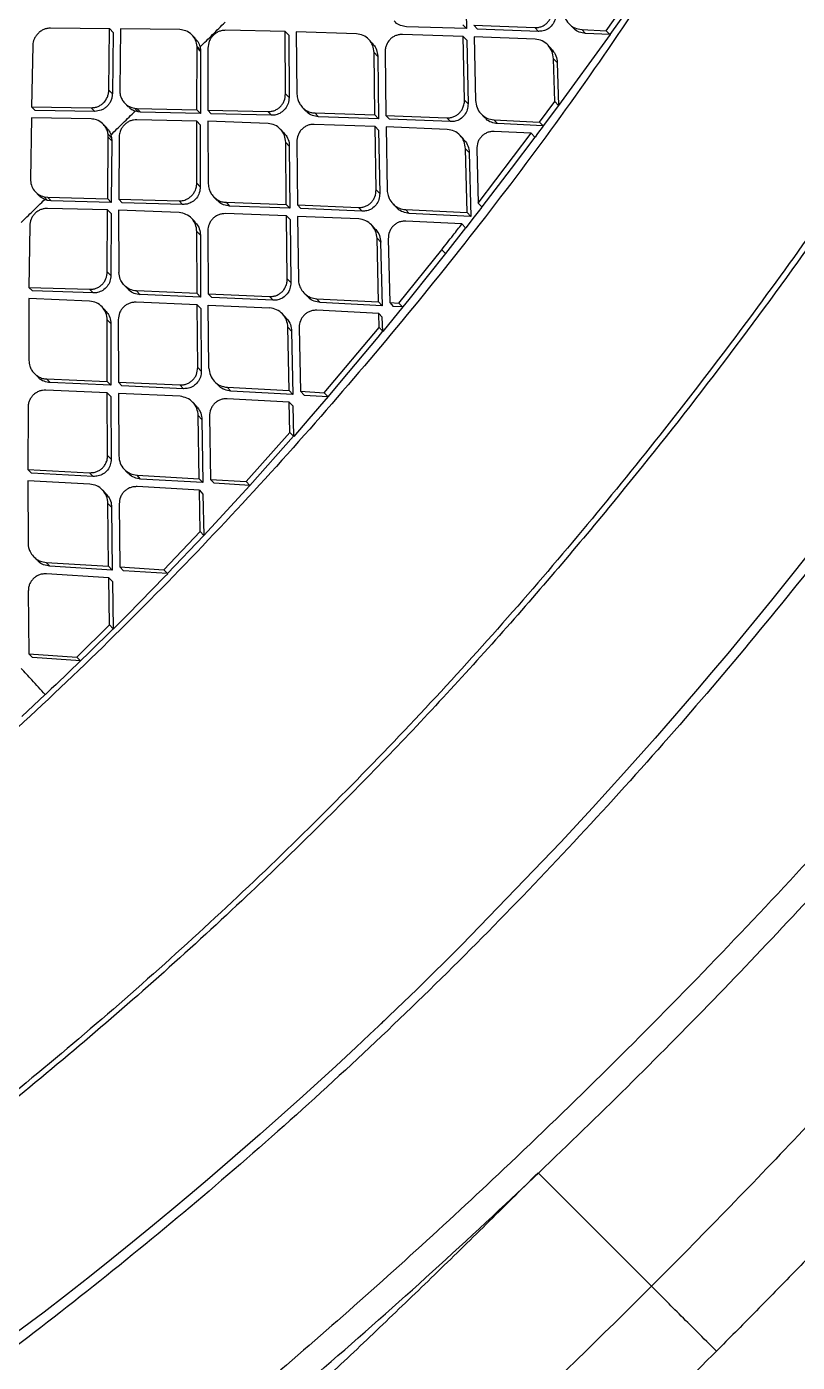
# Model space of a CAD drawing. Extents: x 0 to 84, y -21 to 126.
# Drawn here: x 73.091 to 75.276, y 9.018 to 12.805 of the extents above; entities that cross this region are included whole.
import ezdxf

# ---------------------------------------------------------------- set-up
doc = ezdxf.new("R2010")
doc.units = 0
doc.header["$MEASUREMENT"] = 0
doc.layers.add('1', color=4, linetype='Continuous')

# ---------------------------------------------------------------- blocks, each defined once
blk = doc.blocks.new('PRODIGY')
at = {"layer": '1', "color": 3, "linetype": 'Continuous', "lineweight": 25}
for p, q in [((74.335, 12.9773), (74.3381, 12.7994)), ((74.7344, 12.7935), (74.8342, 12.9346)), ((74.814, 12.88), (74.7449, 12.7828)), ((73.3266, 12.7991), (73.1586, 12.8006)), ((73.3242, 12.6252), (73.3265, 12.7991)), ((73.3266, 12.7991), (73.3364, 12.7889)), ((73.3571, 12.7988), (73.3549, 12.6247)), ((73.5256, 12.7966), (73.3571, 12.7988)), ((74.3381, 12.7994), (74.168, 12.8049)), ((74.3381, 12.7994), (74.3279, 12.81)), ((74.3592, 12.8089), (74.5319, 12.8024)), ((74.3592, 12.8089), (74.3694, 12.7983)), ((74.5319, 12.8024), (74.5422, 12.7917)), ((74.6288, 12.8134), (74.6392, 12.8027)), ((73.3364, 12.7888), (73.3341, 12.6149)), ((73.5699, 12.7712), (73.5599, 12.7815)), ((73.8244, 12.7915), (73.6549, 12.7947)), ((73.8244, 12.7915), (73.8344, 12.7811)), ((73.8249, 12.6146), (73.8244, 12.7915)), ((73.8344, 12.7811), (73.835, 12.6041)), ((73.8552, 12.7908), (73.8576, 12.6132)), ((74.0261, 12.785), (73.8552, 12.7908)), ((74.0708, 12.7587), (74.0607, 12.7692)), ((74.3285, 12.7774), (74.1566, 12.783)), ((74.3285, 12.7774), (74.3387, 12.7668)), ((74.3322, 12.5971), (74.3285, 12.7774)), ((74.3387, 12.7668), (74.3425, 12.5865)), ((74.3598, 12.7762), (74.3637, 12.5958)), ((74.5328, 12.7695), (74.3598, 12.7762)), ((74.5422, 12.7917), (74.3694, 12.7983)), ((74.7377, 12.7722), (74.5991, 12.5815)), ((74.6648, 12.7967), (74.7344, 12.7935)), ((74.6648, 12.7967), (74.6751, 12.7859)), ((74.7451, 12.7827), (74.6752, 12.7859)), ((74.7344, 12.7935), (74.7448, 12.7827)), ((74.7452, 12.7825), (74.7377, 12.7722)), ((73.1086, 12.7506), (73.1053, 12.5778)), ((73.5736, 12.5694), (73.5745, 12.7448)), ((73.5745, 12.7448), (73.5744, 12.7485)), ((73.5744, 12.7485), (73.5843, 12.7382)), ((73.5745, 12.7448), (73.5845, 12.7345)), ((73.5829, 12.7475), (73.5844, 12.7381)), ((73.5844, 12.7345), (73.5836, 12.559)), ((73.5844, 12.7381), (73.5845, 12.7345)), ((73.6052, 12.7443), (73.6045, 12.5687)), ((74.0761, 12.7316), (74.0862, 12.7211)), ((74.0784, 12.5546), (74.0761, 12.7316)), ((74.1072, 12.7324), (74.1097, 12.5534)), ((74.579, 12.7421), (74.5686, 12.7528)), ((74.0863, 12.7211), (74.0886, 12.544)), ((74.5849, 12.7143), (74.5953, 12.7036)), ((74.5885, 12.5927), (74.5849, 12.7143)), ((74.5953, 12.7036), (74.5989, 12.5816)), ((73.3242, 12.6252), (73.3341, 12.6149)), ((73.8249, 12.6146), (73.835, 12.6041)), ((73.1053, 12.5778), (73.2742, 12.5752)), ((73.1053, 12.5778), (73.1151, 12.5675)), ((73.2841, 12.5649), (73.2742, 12.5752)), ((73.3693, 12.5881), (73.3792, 12.5778)), ((73.3971, 12.5735), (73.4038, 12.5729)), ((73.3971, 12.5735), (73.407, 12.5632)), ((73.4038, 12.5729), (73.5736, 12.5694)), ((73.4137, 12.5626), (73.4038, 12.5729)), ((73.8729, 12.5762), (73.883, 12.5658)), ((74.3322, 12.5971), (74.3425, 12.5865)), ((74.5454, 12.5346), (74.5885, 12.5927)), ((74.5988, 12.5816), (74.5558, 12.5237)), ((74.5989, 12.5819), (74.5885, 12.5927)), ((73.1047, 12.5463), (73.1018, 12.373)), ((73.2738, 12.5436), (73.1047, 12.5463)), ((73.2841, 12.5649), (73.1151, 12.5675)), ((73.407, 12.5632), (73.3985, 12.5654)), ((73.5735, 12.5375), (73.4035, 12.5412)), ((73.4137, 12.5626), (73.407, 12.5632)), ((73.5836, 12.559), (73.4137, 12.5626)), ((73.5733, 12.3613), (73.5735, 12.5375)), ((73.5735, 12.5375), (73.5835, 12.5271)), ((73.5736, 12.5694), (73.5836, 12.559)), ((73.6045, 12.5367), (73.6061, 12.3598)), ((73.7759, 12.5304), (73.6045, 12.5367)), ((73.6046, 12.5687), (73.7752, 12.5643)), ((73.6046, 12.5687), (73.6145, 12.5583)), ((73.7853, 12.5538), (73.6145, 12.5583)), ((73.7752, 12.5643), (73.7853, 12.5538)), ((73.908, 12.5603), (74.0784, 12.5546)), ((73.908, 12.5603), (73.9181, 12.5498)), ((74.0886, 12.544), (73.9181, 12.5498)), ((74.0886, 12.544), (74.0784, 12.5546)), ((74.1097, 12.5534), (74.2828, 12.5466)), ((74.1097, 12.5534), (74.1199, 12.5429)), ((74.293, 12.536), (74.1199, 12.5429)), ((74.293, 12.536), (74.2828, 12.5466)), ((74.3798, 12.5575), (74.3902, 12.5468)), ((74.4158, 12.5408), (74.5454, 12.5346)), ((74.4158, 12.5408), (74.4261, 12.5301)), ((74.5454, 12.5346), (74.5558, 12.5238)), ((73.3181, 12.5182), (73.3082, 12.5285)), ((73.3227, 12.4918), (73.3221, 12.4999)), ((73.3221, 12.4999), (73.3321, 12.4896)), ((73.3301, 12.4982), (73.332, 12.4896)), ((73.5835, 12.5271), (73.5834, 12.3509)), ((73.8205, 12.5041), (73.8105, 12.5146)), ((74.0789, 12.5221), (73.9067, 12.5281)), ((74.0789, 12.5221), (74.0891, 12.5115)), ((74.0818, 12.3427), (74.0789, 12.5221)), ((74.0891, 12.5115), (74.0921, 12.332)), ((74.1102, 12.5209), (74.1134, 12.3413)), ((74.2835, 12.5139), (74.1103, 12.5209)), ((74.3296, 12.4866), (74.3193, 12.4973)), ((74.3711, 12.3049), (74.5216, 12.5028)), ((74.5216, 12.5028), (74.4166, 12.5079)), ((74.5559, 12.5238), (74.4261, 12.5301)), ((74.5216, 12.5028), (74.532, 12.492)), ((74.5398, 12.5017), (74.5324, 12.4919)), ((74.5559, 12.5233), (74.5398, 12.5017)), ((73.321, 12.3172), (73.3227, 12.4918)), ((73.3227, 12.4918), (73.3326, 12.4815)), ((73.3326, 12.4815), (73.331, 12.3068)), ((73.332, 12.4896), (73.3326, 12.4815)), ((73.3535, 12.4912), (73.3521, 12.3164)), ((73.8257, 12.4771), (73.8358, 12.4666)), ((73.8273, 12.3009), (73.8257, 12.4771)), ((73.8358, 12.4666), (73.8374, 12.2903)), ((73.8569, 12.4778), (73.8587, 12.2996)), ((74.3354, 12.4589), (74.3457, 12.4482)), ((74.3401, 12.2777), (74.3354, 12.4589)), ((74.5321, 12.4921), (74.465, 12.4031)), ((74.3458, 12.4482), (74.3505, 12.267)), ((74.3671, 12.4574), (74.3711, 12.3049)), ((74.465, 12.4031), (74.3815, 12.294)), ((73.5733, 12.3613), (73.5834, 12.3509)), ((73.1161, 12.3366), (73.126, 12.3263)), ((73.1405, 12.3226), (73.1506, 12.3213)), ((73.1405, 12.3226), (73.1504, 12.3123)), ((73.1504, 12.3123), (73.1424, 12.315)), ((73.1605, 12.311), (73.1504, 12.3123)), ((73.1506, 12.3213), (73.321, 12.3172)), ((73.1605, 12.311), (73.1506, 12.3213)), ((73.331, 12.3068), (73.1605, 12.311)), ((73.321, 12.3172), (73.331, 12.3068)), ((73.3521, 12.3164), (73.5233, 12.3114)), ((73.3521, 12.3164), (73.362, 12.306)), ((73.5333, 12.301), (73.5233, 12.3114)), ((73.6213, 12.323), (73.6313, 12.3126)), ((73.6564, 12.3071), (73.8273, 12.3009)), ((73.6564, 12.3071), (73.6665, 12.2966)), ((74.0818, 12.3427), (74.0921, 12.332)), ((73.3208, 12.2854), (73.1502, 12.2897)), ((73.3199, 12.11), (73.3208, 12.2854)), ((73.3208, 12.2854), (73.3308, 12.275)), ((73.3308, 12.275), (73.3299, 12.0996)), ((73.3519, 12.2845), (73.3528, 12.1084)), ((73.5238, 12.2777), (73.3519, 12.2845)), ((73.5333, 12.301), (73.362, 12.306)), ((73.8276, 12.2685), (73.6549, 12.275)), ((73.8374, 12.2903), (73.6665, 12.2966)), ((73.8273, 12.3009), (73.8374, 12.2903)), ((73.8276, 12.2685), (73.8378, 12.2579)), ((73.8298, 12.0899), (73.8276, 12.2685)), ((73.8587, 12.2997), (74.032, 12.2925)), ((73.8587, 12.2997), (73.8688, 12.2891)), ((74.0423, 12.2818), (73.8688, 12.2891)), ((74.032, 12.2925), (74.0423, 12.2818)), ((74.1294, 12.3031), (74.1396, 12.2924)), ((74.1653, 12.2864), (74.3401, 12.2777)), ((74.1756, 12.2757), (74.1653, 12.2864)), ((74.3505, 12.267), (74.1756, 12.2757)), ((74.3401, 12.2777), (74.3504, 12.267)), ((74.3713, 12.2801), (74.3601, 12.2657)), ((74.3711, 12.3049), (74.3815, 12.2941)), ((74.3818, 12.2937), (74.3713, 12.2801)), ((73.0998, 12.2401), (73.0976, 12.066)), ((73.5685, 12.2514), (73.5584, 12.2618)), ((73.8378, 12.2579), (73.84, 12.0793)), ((74.0326, 12.2599), (73.859, 12.2672)), ((73.859, 12.2672), (73.8614, 12.0884)), ((74.0787, 12.2326), (74.0684, 12.2432)), ((74.3251, 12.2456), (74.166, 12.2536)), ((74.3357, 12.235), (74.2784, 12.1619)), ((74.3251, 12.2456), (74.3355, 12.2348)), ((74.3601, 12.2657), (74.336, 12.2348)), ((73.5837, 12.214), (73.5736, 12.2244)), ((73.5744, 12.049), (73.5736, 12.2244)), ((73.5836, 12.214), (73.5845, 12.0384)), ((73.6049, 12.225), (73.6059, 12.0477)), ((74.0845, 12.205), (74.0948, 12.1943)), ((74.0884, 12.0246), (74.0845, 12.205)), ((74.0947, 12.1943), (74.0987, 12.0138)), ((74.1162, 12.2035), (74.1203, 12.0229)), ((74.1467, 12.0214), (74.2679, 12.1727)), ((74.2783, 12.1619), (74.1821, 12.0414)), ((74.2679, 12.1727), (74.2783, 12.1619)), ((73.3199, 12.11), (73.3299, 12.0996)), ((73.8298, 12.0899), (73.84, 12.0793)), ((73.0977, 12.066), (73.2695, 12.0605)), ((73.0977, 12.066), (73.1076, 12.0557)), ((73.2795, 12.0501), (73.1076, 12.0557)), ((73.2695, 12.0605), (73.2795, 12.0501)), ((73.3678, 12.0717), (73.3779, 12.0613)), ((73.5744, 12.049), (73.403, 12.0557)), ((73.403, 12.0557), (73.4131, 12.0452)), ((73.5845, 12.0385), (73.4131, 12.0453)), ((73.5845, 12.0385), (73.5744, 12.049)), ((73.6059, 12.0477), (73.7797, 12.04)), ((73.6059, 12.0477), (73.616, 12.0371)), ((73.8773, 12.0503), (73.8876, 12.0397)), ((74.1821, 12.0414), (74.1742, 12.0317)), ((73.2698, 12.0269), (73.0973, 12.0344)), ((73.0973, 12.0343), (73.0975, 11.859)), ((73.3145, 12.0006), (73.3045, 12.011)), ((73.5746, 12.0167), (73.4014, 12.0237)), ((73.5746, 12.0167), (73.5847, 12.0062)), ((73.5761, 11.8388), (73.5746, 12.0167)), ((73.5847, 12.0062), (73.5863, 11.8282)), ((73.6061, 12.0154), (73.7801, 12.0075)), ((73.6078, 11.8373), (73.6061, 12.0154)), ((73.7899, 12.0294), (73.616, 12.0371)), ((73.7899, 12.0294), (73.7797, 12.04)), ((73.9132, 12.0336), (74.0884, 12.0246)), ((73.9235, 12.0229), (73.9132, 12.0336)), ((74.0987, 12.0139), (73.9235, 12.023)), ((74.0884, 12.0246), (74.0987, 12.0139)), ((74.1574, 12.0105), (74.1007, 11.9411)), ((74.1203, 12.0229), (74.1467, 12.0214)), ((74.1203, 12.0229), (74.1306, 12.0121)), ((74.1572, 12.0106), (74.1306, 12.0121)), ((74.157, 12.0106), (74.1467, 12.0214)), ((74.1742, 12.0317), (74.1572, 12.0107)), ((73.3196, 11.9737), (73.3296, 11.9633)), ((73.3197, 11.7989), (73.3196, 11.9737)), ((73.351, 11.9742), (73.3513, 11.7975)), ((73.8262, 11.9803), (73.816, 11.9909)), ((74.0892, 11.9918), (73.9138, 12.001)), ((74.0901, 11.9523), (74.0892, 11.9918)), ((74.0892, 11.9918), (74.0995, 11.981)), ((74.1005, 11.9412), (74.0995, 11.981)), ((73.3296, 11.9633), (73.3298, 11.7884)), ((73.8319, 11.9528), (73.8422, 11.9421)), ((73.8351, 11.7731), (73.8319, 11.9528)), ((73.8422, 11.9421), (73.8455, 11.7623)), ((73.8637, 11.9511), (73.8671, 11.7712)), ((73.935, 11.7673), (74.0901, 11.9523)), ((74.1004, 11.9413), (74.0872, 11.9252)), ((74.0901, 11.9523), (74.1005, 11.9415)), ((74.0872, 11.9252), (73.9831, 11.8007)), ((73.1125, 11.8223), (73.1225, 11.8119)), ((73.5761, 11.8388), (73.5863, 11.8282)), ((73.1478, 11.8063), (73.3197, 11.7989)), ((73.1478, 11.8063), (73.1578, 11.7958)), ((73.3298, 11.7884), (73.1578, 11.7958)), ((73.3197, 11.7989), (73.3298, 11.7884)), ((73.3513, 11.7975), (73.5256, 11.7893)), ((73.3513, 11.7975), (73.3614, 11.787)), ((73.5359, 11.7787), (73.3614, 11.787)), ((73.5256, 11.7893), (73.5358, 11.7787)), ((73.6236, 11.7993), (73.6338, 11.7887)), ((73.6595, 11.7825), (73.8351, 11.7731)), ((73.6698, 11.7719), (73.6595, 11.7825)), ((73.9831, 11.8007), (73.9456, 11.7566)), ((73.3198, 11.7668), (73.146, 11.7744)), ((73.3198, 11.7668), (73.3299, 11.7563)), ((73.3206, 11.5896), (73.3198, 11.7668)), ((73.3299, 11.7563), (73.3308, 11.579)), ((73.526, 11.757), (73.3514, 11.7654)), ((73.3514, 11.7654), (73.3524, 11.588)), ((73.5721, 11.7297), (73.5619, 11.7403)), ((73.8358, 11.7404), (73.66, 11.75)), ((73.8455, 11.7623), (73.6698, 11.7719)), ((73.8351, 11.7731), (73.8455, 11.7623)), ((73.8376, 11.6547), (73.8358, 11.7404)), ((73.8358, 11.7404), (73.8462, 11.7296)), ((73.8671, 11.7713), (73.935, 11.7673)), ((73.8671, 11.7713), (73.8775, 11.7605)), ((73.8775, 11.7605), (73.9457, 11.7566)), ((73.9458, 11.7564), (73.8915, 11.6932)), ((73.935, 11.7673), (73.9454, 11.7566)), ((73.0952, 11.7253), (73.0948, 11.5493)), ((73.5777, 11.7022), (73.5879, 11.6916)), ((73.5802, 11.5232), (73.5777, 11.7022)), ((73.6095, 11.7005), (73.6123, 11.5213)), ((73.8461, 11.7296), (73.848, 11.6436)), ((73.5879, 11.6916), (73.5906, 11.5125)), ((73.8915, 11.6932), (73.8482, 11.6435)), ((73.7134, 11.5152), (73.8376, 11.6547)), ((73.8479, 11.6437), (73.7241, 11.5045)), ((73.8376, 11.6547), (73.848, 11.644)), ((73.3206, 11.5896), (73.3308, 11.579)), ((73.0948, 11.5493), (73.2698, 11.5405)), ((73.0948, 11.5493), (73.105, 11.5388)), ((73.3681, 11.5501), (73.3784, 11.5394)), ((73.27, 11.5083), (73.0948, 11.5173)), ((73.0948, 11.5173), (73.0952, 11.3406)), ((73.28, 11.5299), (73.105, 11.5388)), ((73.2698, 11.5405), (73.28, 11.5299)), ((73.4041, 11.5333), (73.5802, 11.5232)), ((73.4144, 11.5226), (73.4041, 11.5333)), ((73.5906, 11.5125), (73.4144, 11.5226)), ((73.5802, 11.5232), (73.5906, 11.5125)), ((73.6123, 11.5213), (73.7134, 11.5152)), ((73.6226, 11.5106), (73.6123, 11.5213)), ((73.7134, 11.5152), (73.7238, 11.5044)), ((73.3162, 11.4809), (73.306, 11.4915)), ((73.5808, 11.4907), (73.4045, 11.5009)), ((73.5829, 11.3734), (73.5808, 11.4907)), ((73.5808, 11.4907), (73.5911, 11.4799)), ((73.5911, 11.4799), (73.5933, 11.3622)), ((73.7243, 11.5042), (73.5935, 11.3621)), ((73.7242, 11.5044), (73.6226, 11.5106)), ((73.3217, 11.4536), (73.3319, 11.4429)), ((73.3236, 11.2752), (73.3217, 11.4536)), ((73.3319, 11.4429), (73.3339, 11.2645)), ((73.3536, 11.4518), (73.3558, 11.2732)), ((73.4802, 11.2653), (73.5829, 11.3734)), ((73.5932, 11.3623), (73.4908, 11.2545)), ((73.5829, 11.3734), (73.5933, 11.3626)), ((73.1108, 11.3027), (73.1211, 11.2921)), ((73.1469, 11.2859), (73.3236, 11.2752)), ((73.1571, 11.2752), (73.1469, 11.2859)), ((73.324, 11.2428), (73.1471, 11.2536)), ((73.3339, 11.2645), (73.1571, 11.2752)), ((73.3236, 11.2752), (73.3339, 11.2645)), ((73.3558, 11.2732), (73.4802, 11.2653)), ((73.3558, 11.2732), (73.3661, 11.2625)), ((73.4909, 11.2545), (73.3661, 11.2625)), ((73.4802, 11.2653), (73.4906, 11.2545)), ((73.491, 11.2542), (73.482, 11.2449)), ((73.324, 11.2428), (73.3344, 11.2321)), ((73.3259, 11.1087), (73.324, 11.2428)), ((73.3344, 11.2321), (73.3364, 11.0974)), ((73.482, 11.2449), (73.378, 11.1388)), ((73.0959, 11.2049), (73.0974, 11.027)), ((73.378, 11.1388), (73.3365, 11.0973)), ((73.2333, 11.0179), (73.3259, 11.1087)), ((73.3363, 11.0975), (73.2687, 11.031)), ((73.3259, 11.1087), (73.3363, 11.0979)), ((73.0974, 11.027), (73.2333, 11.0179)), ((73.1077, 11.0163), (73.0974, 11.027)), ((73.2687, 11.031), (73.2441, 11.0071)), ((73.2443, 11.007), (73.1077, 11.0163)), ((73.2443, 11.0069), (73.1745, 10.9401)), ((73.2333, 11.0179), (73.2437, 11.0071)), ((73.1441, 10.9113), (73.0771, 10.8491)), ((73.1611, 10.9274), (73.1443, 10.9115)), ((73.1745, 10.9401), (73.1611, 10.9274)), ((74.8625, 9.2341), (74.5409, 9.5557))]:
    blk.add_line(p, q, dxfattribs=at)
at = {"layer": '1', "color": 3, "linetype": 'Continuous', "lineweight": 25, "flags": 128}
blk.add_lwpolyline([(75.353, 11.3673), (75.2026, 11.1787), (75.0788, 11.0283), (75.033, 10.9739), (74.9927, 10.9265), (74.958, 10.886), (74.8725, 10.7876), (74.7844, 10.6883), (74.6955, 10.5901), (74.6057, 10.493), (74.3238, 10.2008), (74.1971, 10.0756), (74.1408, 10.0212), (74.1159, 9.9974), (74.105, 9.9869), (74.1002, 9.9823), (74.098, 9.9803), (74.0971, 9.9794), (74.0964, 9.9787), (74.0964, 9.9787), (74.0964, 9.9787), (74.0963, 9.9787), (74.0963, 9.9787), (74.0962, 9.9786), (74.0958, 9.9782), (74.0943, 9.9768), (74.0884, 9.9711), (74.0644, 9.9484), (74.0244, 9.9108), (73.9682, 9.8585), (73.8741, 9.7726), (73.7531, 9.6647), (73.6042, 9.5359), (73.5548, 9.4941), (73.5029, 9.4507), (73.4484, 9.4056), (73.3913, 9.3588), (73.3316, 9.3105), (73.2692, 9.2606), (73.204, 9.2092), (73.1411, 9.1602), (72.6382, 8.7898)], dxfattribs=at)
at = {"layer": '1', "color": 3, "linetype": 'Continuous', "lineweight": 25}
for points, knots in [([(73.7038, 17.6398), (73.5881, 17.5307), (73.3529, 17.3088), (73.0099, 16.9848), (72.6861, 16.6786), (72.3966, 16.4046), (72.1528, 16.1737), (71.9512, 15.9828), (71.7883, 15.8284), (71.6432, 15.6909), (71.5188, 15.5731), (71.4173, 15.477), (71.3359, 15.3999), (71.2411, 15.31), (71.1121, 15.1878), (70.9471, 15.0316), (70.7602, 14.8547), (70.5548, 14.6603), (70.3367, 14.454), (70.0855, 14.2164), (69.8199, 13.9653), (69.5484, 13.7088), (69.3455, 13.5171), (69.2008, 13.3805), (69.097, 13.2825), (68.9815, 13.1734), (68.8462, 13.0458), (68.673, 12.8823), (68.4574, 12.6788), (68.1953, 12.4313), (67.8996, 12.1522), (67.5706, 11.8413), (67.2082, 11.4986), (66.8275, 11.1383), (66.5678, 10.8921), (66.4399, 10.7708)], [0, 0, 0, 0, 0.047732, 0.097021, 0.141602, 0.181473, 0.216643, 0.242357, 0.264803, 0.283982, 0.302359, 0.316221, 0.32592, 0.336001, 0.355428, 0.379237, 0.404198, 0.432652, 0.464067, 0.494314, 0.536393, 0.573752, 0.606394, 0.620146, 0.633459, 0.649229, 0.66783, 0.689262, 0.720711, 0.75677, 0.797442, 0.842721, 0.892609, 0.947115, 1, 1, 1, 1]), ([(75.0804, 13.2561), (74.9428, 13.0445), (74.6677, 12.6214), (74.2057, 12.0205), (73.7094, 11.4478), (73.1759, 10.9089), (72.6077, 10.4067), (72.0079, 9.9432), (71.3819, 9.5154), (70.9441, 9.264), (70.7251, 9.1383)], [0, 0, 0, 0, 0.125001, 0.250001, 0.375003, 0.499997, 0.624991, 0.749994, 0.874996, 1, 1, 1, 1]), ([(75.8605, 13.0614), (75.7386, 12.8638), (75.4948, 12.4689), (75.0898, 11.9019), (74.6579, 11.3567), (74.1979, 10.8373), (73.7092, 10.3479), (73.1931, 9.888), (72.6496, 9.4575), (72.0811, 9.057), (71.4924, 8.6838), (71.0844, 8.4617), (70.8804, 8.3507)], [0, 0, 0, 0, 0.100345, 0.20059, 0.300906, 0.400755, 0.500092, 0.599382, 0.699069, 0.799349, 0.899659, 1, 1, 1, 1]), ([(75.8755, 13.052), (75.867, 13.0382), (75.8447, 13.0019), (75.8043, 12.9359), (75.7574, 12.8592), (75.711, 12.7842), (75.6709, 12.7203), (75.6322, 12.6601), (75.5928, 12.5996), (75.5206, 12.4902), (75.4161, 12.3355), (75.2411, 12.0862), (75.0218, 11.7903), (74.7373, 11.4321), (74.4239, 11.0651), (74.0786, 10.6938), (73.687, 10.3075), (73.241, 9.9087), (72.7363, 9.5036), (72.2677, 9.1659), (71.8457, 8.8875), (71.5735, 8.7202), (71.394, 8.6148), (71.31, 8.5662), (71.2253, 8.5181), (71.1428, 8.472), (71.0579, 8.4253), (70.974, 8.3806), (70.9157, 8.3495), (70.8888, 8.3351)], [0, 0, 0, 0, 0.007015, 0.018363, 0.033423, 0.04585, 0.056436, 0.065972, 0.076735, 0.087612, 0.12255, 0.157338, 0.219069, 0.281467, 0.354684, 0.427219, 0.500115, 0.591822, 0.685047, 0.779145, 0.840884, 0.903128, 0.916964, 0.930721, 0.945004, 0.958992, 0.971501, 0.986828, 1, 1, 1, 1]), ([(76.4454, 12.9194), (76.3135, 12.7038), (76.0498, 12.2726), (75.614, 11.6516), (75.1474, 11.0555), (74.6487, 10.4893), (74.1199, 9.9537), (73.5582, 9.4518), (72.9657, 8.9824), (72.3453, 8.5468), (71.7027, 8.1424), (71.2576, 7.9022), (71.035, 7.7821)], [0, 0, 0, 0, 0.100262, 0.200594, 0.300842, 0.400493, 0.499762, 0.599107, 0.699009, 0.799378, 0.89967, 1, 1, 1, 1]), ([(74.5319, 12.8024), (74.5353, 12.8024), (74.542, 12.8026), (74.5516, 12.8054), (74.5602, 12.81), (74.5677, 12.8164), (74.5737, 12.8242), (74.5798, 12.8362), (74.5806, 12.8464), (74.5811, 12.8532)], [0, 0, 0, 0, 0.129052, 0.254551, 0.377236, 0.497952, 0.620302, 0.74705, 1, 1, 1, 1]), ([(74.5914, 12.8425), (74.5911, 12.8367), (74.5903, 12.8251), (74.5822, 12.8095), (74.57, 12.7982), (74.556, 12.7922), (74.5465, 12.7918), (74.5422, 12.7917)], [0, 0, 0, 0, 0.21778, 0.436153, 0.641212, 0.835838, 1, 1, 1, 1]), ([(74.6126, 12.8519), (74.6135, 12.8449), (74.6155, 12.8309), (74.6275, 12.8132), (74.6443, 12.8001), (74.658, 12.7978), (74.6648, 12.7967)], [0, 0, 0, 0, 0.250324, 0.502584, 0.753735, 1, 1, 1, 1]), ([(73.1586, 12.8006), (73.1553, 12.8005), (73.1488, 12.8001), (73.1394, 12.7971), (73.1308, 12.7924), (73.1233, 12.7862), (73.117, 12.7785), (73.1112, 12.7675), (73.1086, 12.7579), (73.1086, 12.7513), (73.1086, 12.7506)], [0, 0, 0, 0, 0.128212, 0.254299, 0.378568, 0.501187, 0.624464, 0.751257, 0.973468, 1, 1, 1, 1]), ([(73.5829, 12.7475), (73.5947, 12.7592), (73.6183, 12.7826), (73.6419, 12.806), (73.6537, 12.8177)], [0, 0, 0, 0, 0.499956, 1, 1, 1, 1]), ([(74.168, 12.8049), (74.1623, 12.8057), (74.1509, 12.8074), (74.1389, 12.814), (74.1343, 12.8199), (74.1333, 12.8212)], [0, 0, 0, 0, 0.436812, 0.872804, 1, 1, 1, 1]), ([(74.6752, 12.7859), (74.6693, 12.7869), (74.6577, 12.7888), (74.6454, 12.7957), (74.6407, 12.8017), (74.6397, 12.8031)], [0, 0, 0, 0, 0.438127, 0.875145, 1, 1, 1, 1]), ([(73.5744, 12.7485), (73.5733, 12.7548), (73.5712, 12.7674), (73.5597, 12.7835), (73.5438, 12.7944), (73.5313, 12.7959), (73.5256, 12.7966)], [0, 0, 0, 0, 0.248903, 0.499138, 0.773508, 1, 1, 1, 1]), ([(73.5694, 12.7708), (73.5719, 12.7684), (73.5783, 12.7619), (73.5812, 12.753), (73.5829, 12.7475)], [0, 0, 0, 0, 0.38225, 1, 1, 1, 1]), ([(73.6549, 12.7947), (73.6516, 12.7945), (73.6451, 12.7942), (73.6356, 12.7913), (73.627, 12.7866), (73.6195, 12.7803), (73.6134, 12.7726), (73.607, 12.7609), (73.606, 12.7509), (73.6052, 12.7443)], [0, 0, 0, 0, 0.127669, 0.253168, 0.376963, 0.499557, 0.622436, 0.748961, 1, 1, 1, 1]), ([(74.0761, 12.7316), (74.0753, 12.7384), (74.0736, 12.752), (74.0622, 12.7692), (74.046, 12.7818), (74.0327, 12.7839), (74.0261, 12.785)], [0, 0, 0, 0, 0.250185, 0.5018235, 0.7527812, 1, 1, 1, 1]), ([(74.1566, 12.783), (74.1533, 12.7829), (74.1468, 12.7827), (74.1373, 12.7799), (74.1286, 12.7752), (74.1188, 12.767), (74.1116, 12.7557), (74.1077, 12.7429), (74.1074, 12.7359), (74.1072, 12.7324)], [0, 0, 0, 0, 0.12612, 0.250853, 0.374921, 0.498816, 0.735675, 0.864324, 1, 1, 1, 1]), ([(74.5849, 12.7143), (74.584, 12.7213), (74.582, 12.7353), (74.57, 12.753), (74.5532, 12.7661), (74.5395, 12.7684), (74.5328, 12.7695)], [0, 0, 0, 0, 0.250401, 0.502676, 0.753825, 1, 1, 1, 1]), ([(74.0704, 12.7583), (74.0734, 12.7551), (74.0807, 12.7472), (74.0854, 12.7336), (74.086, 12.7242), (74.0863, 12.7211)], [0, 0, 0, 0, 0.324454, 0.777309, 1, 1, 1, 1]), ([(74.5785, 12.7417), (74.5816, 12.7384), (74.5892, 12.7303), (74.5942, 12.7163), (74.595, 12.7067), (74.5953, 12.7036)], [0, 0, 0, 0, 0.31969, 0.783337, 1, 1, 1, 1]), ([(77.0606, 12.7004), (76.9089, 12.4733), (76.6059, 12.0196), (76.1101, 11.3685), (75.5857, 10.7405), (75.031, 10.1383), (74.4811, 9.5944), (73.9431, 9.105), (73.4215, 8.6662), (72.8823, 8.2476), (72.3257, 7.8514), (71.7545, 7.4755), (71.3611, 7.2456), (71.1643, 7.1307)], [0, 0, 0, 0, 0.100069, 0.199912, 0.299747, 0.399786, 0.499827, 0.583023, 0.66622, 0.749552, 0.833045, 0.916507, 1, 1, 1, 1]), ([(71.1975, 7.0675), (71.2765, 7.1127), (71.4233, 7.1966), (71.624, 7.3175), (71.7909, 7.4205), (71.9265, 7.5062), (72.1474, 7.6486), (72.5764, 7.9359), (73.1798, 8.3773), (73.8419, 8.9153), (74.4224, 9.4346), (74.9502, 9.9497), (75.4285, 10.4555), (75.8005, 10.8822), (76.0761, 11.2174), (76.2583, 11.4472), (76.3979, 11.6293), (76.5051, 11.7727), (76.5936, 11.893), (76.7012, 12.0422), (76.8269, 12.2214), (76.9707, 12.4312), (77.0698, 12.583), (77.1227, 12.6641)], [0, 0, 0, 0, 0.0332, 0.06162, 0.085456, 0.104689, 0.120112, 0.181264, 0.292929, 0.392545, 0.492182, 0.576755, 0.661373, 0.745915, 0.78311, 0.81961, 0.852831, 0.866768, 0.884899, 0.907265, 0.93387, 0.964718, 1, 1, 1, 1]), ([(73.2742, 12.5752), (73.2775, 12.5753), (73.2841, 12.5756), (73.2936, 12.5786), (73.3022, 12.5832), (73.3121, 12.5914), (73.3193, 12.6023), (73.3235, 12.6148), (73.324, 12.6217), (73.3242, 12.6252)], [0, 0, 0, 0, 0.129568, 0.2561, 0.379961, 0.501596, 0.737689, 0.865565, 1, 1, 1, 1]), ([(73.3341, 12.6149), (73.3339, 12.6115), (73.3334, 12.6047), (73.3301, 12.5949), (73.3252, 12.5861), (73.3188, 12.5785), (73.3111, 12.5724), (73.2998, 12.5664), (73.2903, 12.5655), (73.2841, 12.5649)], [0, 0, 0, 0, 0.1320703, 0.261477, 0.3885524, 0.5136475, 0.6370582, 0.7592084, 1, 1, 1, 1]), ([(73.3549, 12.6247), (73.3552, 12.62), (73.3558, 12.6119), (73.3601, 12.6005), (73.3678, 12.5884), (73.3805, 12.5778), (73.3921, 12.5748), (73.3971, 12.5735)], [0, 0, 0, 0, 0.190822, 0.331033, 0.50097, 0.787704, 1, 1, 1, 1]), ([(73.7752, 12.5643), (73.7786, 12.5644), (73.7851, 12.5646), (73.7945, 12.5674), (73.8032, 12.572), (73.8108, 12.5783), (73.817, 12.586), (73.8233, 12.5979), (73.8243, 12.6079), (73.8249, 12.6146)], [0, 0, 0, 0, 0.127918, 0.250674, 0.37518, 0.499174, 0.621759, 0.74838, 1, 1, 1, 1]), ([(73.8576, 12.6132), (73.8581, 12.6083), (73.859, 12.5995), (73.8643, 12.587), (73.8725, 12.5756), (73.8838, 12.5667), (73.8957, 12.5619), (73.9039, 12.5601), (73.9076, 12.5603), (73.908, 12.5603)], [0, 0, 0, 0, 0.180982, 0.32371, 0.501008, 0.702627, 0.852933, 0.982006, 1, 1, 1, 1]), ([(73.3985, 12.5654), (73.3944, 12.567), (73.3871, 12.57), (73.382, 12.5759), (73.3798, 12.5784)], [0, 0, 0, 0, 0.565597, 1, 1, 1, 1]), ([(73.835, 12.6041), (73.8345, 12.5984), (73.8335, 12.587), (73.8251, 12.5718), (73.8128, 12.5606), (73.7988, 12.5545), (73.7895, 12.554), (73.7853, 12.5538)], [0, 0, 0, 0, 0.216064, 0.432479, 0.639609, 0.839494, 1, 1, 1, 1]), ([(74.2828, 12.5466), (74.2862, 12.5467), (74.2929, 12.5468), (74.3025, 12.5496), (74.3111, 12.5542), (74.3186, 12.5605), (74.3248, 12.5683), (74.3296, 12.5783), (74.3323, 12.5881), (74.3322, 12.5949), (74.3322, 12.5971)], [0, 0, 0, 0, 0.129318, 0.254893, 0.377423, 0.497693, 0.620714, 0.747993, 0.913629, 1, 1, 1, 1]), ([(74.3425, 12.5865), (74.3421, 12.5807), (74.3413, 12.5692), (74.3331, 12.5537), (74.321, 12.5425), (74.3069, 12.5364), (74.2974, 12.5361), (74.293, 12.5359)], [0, 0, 0, 0, 0.21654, 0.433609, 0.638256, 0.833394, 1, 1, 1, 1]), ([(74.3637, 12.5958), (74.3647, 12.5889), (74.3665, 12.5753), (74.3744, 12.5634), (74.3837, 12.5532), (74.3954, 12.5442), (74.409, 12.5419), (74.4158, 12.5408)], [0, 0, 0, 0, 0.249979, 0.48662, 0.502377, 0.753496, 1, 1, 1, 1]), ([(73.3221, 12.4999), (73.3221, 12.4999), (73.3221, 12.5), (73.3221, 12.5002), (73.322, 12.501), (73.3214, 12.504), (73.3197, 12.5103), (73.3152, 12.5204), (73.3056, 12.5322), (73.291, 12.5416), (73.2792, 12.543), (73.2738, 12.5436)], [0, 0, 0, 0, 0.0009884, 0.0029006, 0.009607, 0.0343487, 0.1292125, 0.2844259, 0.4997626, 0.7732393, 1, 1, 1, 1]), ([(73.33, 12.4982), (73.3415, 12.5094), (73.3643, 12.5318), (73.3871, 12.5542), (73.3985, 12.5654)], [0, 0, 0, 0, 0.499961, 1, 1, 1, 1]), ([(73.4035, 12.5412), (73.4003, 12.5411), (73.3938, 12.5408), (73.3844, 12.5379), (73.3757, 12.5334), (73.3681, 12.5271), (73.3618, 12.5194), (73.3566, 12.5097), (73.3538, 12.5), (73.3536, 12.4934), (73.3535, 12.4912)], [0, 0, 0, 0, 0.125876, 0.250745, 0.375066, 0.499166, 0.622414, 0.749066, 0.914397, 1, 1, 1, 1]), ([(73.9181, 12.5498), (73.9124, 12.5507), (73.901, 12.5524), (73.889, 12.559), (73.8844, 12.5648), (73.8834, 12.5661)], [0, 0, 0, 0, 0.438374, 0.876004, 1, 1, 1, 1]), ([(74.4261, 12.5301), (74.4202, 12.531), (74.4086, 12.5329), (74.3963, 12.5399), (74.3916, 12.5459), (74.3906, 12.5472)], [0, 0, 0, 0, 0.439562, 0.878104, 1, 1, 1, 1]), ([(73.3177, 12.5178), (73.3195, 12.516), (73.3252, 12.5107), (73.3281, 12.5033), (73.33, 12.4982)], [0, 0, 0, 0, 0.322116, 1, 1, 1, 1]), ([(73.8257, 12.4771), (73.8249, 12.4839), (73.8233, 12.4975), (73.8119, 12.5147), (73.7957, 12.5272), (73.7824, 12.5293), (73.7759, 12.5304)], [0, 0, 0, 0, 0.24991, 0.501438, 0.752517, 1, 1, 1, 1]), ([(73.8201, 12.5038), (73.8232, 12.5004), (73.8304, 12.4925), (73.8351, 12.4789), (73.8357, 12.4696), (73.8358, 12.4666)], [0, 0, 0, 0, 0.330106, 0.78296, 1, 1, 1, 1]), ([(73.9067, 12.5281), (73.9033, 12.528), (73.8968, 12.5278), (73.8873, 12.525), (73.8786, 12.5205), (73.871, 12.5142), (73.8648, 12.5064), (73.8585, 12.4945), (73.8576, 12.4845), (73.8569, 12.4778)], [0, 0, 0, 0, 0.127642, 0.250637, 0.374846, 0.499032, 0.621896, 0.748223, 1, 1, 1, 1]), ([(74.3354, 12.4589), (74.3345, 12.4658), (74.3326, 12.4798), (74.3206, 12.4975), (74.3039, 12.5105), (74.2902, 12.5127), (74.2835, 12.5139)], [0, 0, 0, 0, 0.250119, 0.502329, 0.753521, 1, 1, 1, 1]), ([(74.4166, 12.5079), (74.4132, 12.5078), (74.4065, 12.5078), (74.3969, 12.505), (74.3882, 12.5004), (74.3806, 12.4942), (74.3745, 12.4864), (74.3684, 12.4744), (74.3676, 12.4642), (74.3671, 12.4574)], [0, 0, 0, 0, 0.128995, 0.254454, 0.377214, 0.49817, 0.620828, 0.747184, 1, 1, 1, 1]), ([(74.3291, 12.4862), (74.3323, 12.4828), (74.3398, 12.4747), (74.3448, 12.4608), (74.3455, 12.4512), (74.3458, 12.4482)], [0, 0, 0, 0, 0.324166, 0.787196, 1, 1, 1, 1]), ([(73.1018, 12.373), (73.1023, 12.3672), (73.1034, 12.3555), (73.1117, 12.3403), (73.1241, 12.3283), (73.135, 12.3245), (73.1405, 12.3226)], [0, 0, 0, 0, 0.2499939, 0.4999965, 0.7500154, 1, 1, 1, 1]), ([(73.5233, 12.3114), (73.5255, 12.3114), (73.532, 12.3113), (73.5415, 12.314), (73.5513, 12.3189), (73.559, 12.3252), (73.5653, 12.3329), (73.5703, 12.3427), (73.5732, 12.3524), (73.5733, 12.3591), (73.5733, 12.3613)], [0, 0, 0, 0, 0.083667, 0.249726, 0.374634, 0.498883, 0.622008, 0.748791, 0.913978, 1, 1, 1, 1]), ([(73.5834, 12.3509), (73.5829, 12.3453), (73.5818, 12.3339), (73.5734, 12.3188), (73.5611, 12.3077), (73.547, 12.3016), (73.5376, 12.3012), (73.5333, 12.301)], [0, 0, 0, 0, 0.214823, 0.430016, 0.636481, 0.836596, 1, 1, 1, 1]), ([(73.6061, 12.3598), (73.6066, 12.3547), (73.6075, 12.3457), (73.613, 12.3333), (73.6211, 12.3222), (73.6323, 12.3135), (73.6442, 12.3086), (73.6523, 12.3069), (73.656, 12.307), (73.6564, 12.3071)], [0, 0, 0, 0, 0.189909, 0.330277, 0.500713, 0.702925, 0.853511, 0.982359, 1, 1, 1, 1]), ([(73.0752, 12.2497), (73.0864, 12.2605), (73.1088, 12.2823), (73.1312, 12.3041), (73.1424, 12.3149)], [0, 0, 0, 0, 0.499967, 1, 1, 1, 1]), ([(73.1424, 12.315), (73.1379, 12.3173), (73.133, 12.3198), (73.1281, 12.3242), (73.1268, 12.3253), (73.1261, 12.3262), (73.126, 12.3263)], [0, 0, 0, 0, 0.744653, 0.831325, 0.984032, 1, 1, 1, 1]), ([(73.6665, 12.2966), (73.6608, 12.2975), (73.6493, 12.2992), (73.6373, 12.3058), (73.6328, 12.3117), (73.6318, 12.3129)], [0, 0, 0, 0, 0.440132, 0.879507, 1, 1, 1, 1]), ([(74.032, 12.2925), (74.0355, 12.2925), (74.0422, 12.2926), (74.0518, 12.2954), (74.0605, 12.2999), (74.068, 12.3061), (74.0741, 12.3139), (74.0804, 12.3258), (74.0813, 12.3359), (74.0818, 12.3427)], [0, 0, 0, 0, 0.129977, 0.255949, 0.378569, 0.498655, 0.621248, 0.747613, 1, 1, 1, 1]), ([(74.0921, 12.332), (74.0917, 12.3263), (74.0908, 12.3149), (74.0826, 12.2996), (74.0704, 12.2884), (74.0563, 12.2823), (74.0467, 12.282), (74.0423, 12.2818)], [0, 0, 0, 0, 0.215248, 0.430992, 0.635017, 0.830476, 1, 1, 1, 1]), ([(74.1134, 12.3413), (74.1134, 12.3411), (74.1134, 12.3408), (74.1134, 12.3396), (74.1136, 12.3359), (74.1149, 12.3283), (74.1192, 12.3161), (74.1273, 12.3043), (74.1377, 12.2955), (74.1497, 12.2888), (74.1593, 12.2873), (74.1653, 12.2864)], [0, 0, 0, 0, 0.004997, 0.01349, 0.04101, 0.138389, 0.292157, 0.502131, 0.65107, 0.78376, 1, 1, 1, 1]), ([(73.1502, 12.2897), (73.1469, 12.2896), (73.1404, 12.2894), (73.131, 12.2865), (73.1223, 12.282), (73.1146, 12.2759), (73.1083, 12.2682), (73.1018, 12.2566), (73.1006, 12.2467), (73.0998, 12.2401)], [0, 0, 0, 0, 0.127853, 0.250865, 0.375623, 0.49988, 0.623232, 0.749242, 1, 1, 1, 1]), ([(73.5736, 12.2244), (73.5728, 12.2312), (73.5714, 12.2438), (73.5641, 12.2553), (73.5598, 12.2604), (73.5545, 12.2659), (73.5436, 12.2745), (73.5303, 12.2766), (73.5238, 12.2777)], [0, 0, 0, 0, 0.249591, 0.464698, 0.497283, 0.501474, 0.752418, 1, 1, 1, 1]), ([(73.6549, 12.2749), (73.6516, 12.2749), (73.6451, 12.2747), (73.6355, 12.272), (73.6268, 12.2675), (73.6191, 12.2612), (73.6128, 12.2535), (73.6071, 12.2423), (73.6045, 12.2324), (73.6048, 12.2257), (73.6049, 12.225)], [0, 0, 0, 0, 0.126302, 0.251181, 0.375211, 0.498936, 0.622304, 0.748987, 0.973179, 1, 1, 1, 1]), ([(74.1756, 12.2757), (74.1697, 12.2767), (74.158, 12.2786), (74.1457, 12.2856), (74.1411, 12.2915), (74.1401, 12.2928)], [0, 0, 0, 0, 0.441377, 0.881746, 1, 1, 1, 1]), ([(73.568, 12.251), (73.5711, 12.2476), (73.5784, 12.2396), (73.583, 12.2261), (73.5835, 12.2169), (73.5837, 12.214)], [0, 0, 0, 0, 0.336101, 0.789221, 1, 1, 1, 1]), ([(74.0845, 12.205), (74.0836, 12.2119), (74.0818, 12.2254), (74.0739, 12.2374), (74.0645, 12.2475), (74.053, 12.2565), (74.0394, 12.2587), (74.0326, 12.2598)], [0, 0, 0, 0, 0.249826, 0.487153, 0.502127, 0.753285, 1, 1, 1, 1]), ([(74.0783, 12.2322), (74.0814, 12.2288), (74.089, 12.2206), (74.0938, 12.2067), (74.0945, 12.1973), (74.0948, 12.1943)], [0, 0, 0, 0, 0.32883, 0.79138, 1, 1, 1, 1]), ([(74.166, 12.2536), (74.1626, 12.2536), (74.1559, 12.2535), (74.1462, 12.2508), (74.1375, 12.2463), (74.1299, 12.2401), (74.1238, 12.2323), (74.1175, 12.2204), (74.1167, 12.2102), (74.1162, 12.2035)], [0, 0, 0, 0, 0.12945, 0.255148, 0.377867, 0.498541, 0.621294, 0.747461, 1, 1, 1, 1]), ([(74.2679, 12.1727), (74.2787, 12.1864), (74.2979, 12.2107), (74.3169, 12.235), (74.3251, 12.2456)], [0, 0, 0, 0, 0.564915, 1, 1, 1, 1]), ([(73.2695, 12.0605), (73.2728, 12.0606), (73.2793, 12.0607), (73.2889, 12.0635), (73.2976, 12.0679), (73.3053, 12.0741), (73.3116, 12.0817), (73.3181, 12.0934), (73.3192, 12.1034), (73.3199, 12.11)], [0, 0, 0, 0, 0.128601, 0.251004, 0.375926, 0.499648, 0.622635, 0.748772, 1, 1, 1, 1]), ([(73.3299, 12.0996), (73.3294, 12.094), (73.3283, 12.0828), (73.3199, 12.0678), (73.3075, 12.0568), (73.2934, 12.0507), (73.2838, 12.0503), (73.2795, 12.0501)], [0, 0, 0, 0, 0.21341, 0.427157, 0.632745, 0.832867, 1, 1, 1, 1]), ([(73.403, 12.0557), (73.3964, 12.0567), (73.3831, 12.0588), (73.3686, 12.0697), (73.3606, 12.0805), (73.3546, 12.0925), (73.3535, 12.1017), (73.3528, 12.1084)], [0, 0, 0, 0, 0.24867, 0.498602, 0.660727, 0.749994, 1, 1, 1, 1]), ([(73.7797, 12.04), (73.7831, 12.04), (73.7899, 12.0401), (73.7996, 12.0429), (73.8083, 12.0474), (73.8158, 12.0535), (73.8221, 12.0612), (73.827, 12.0711), (73.8298, 12.0808), (73.8298, 12.0875), (73.8298, 12.0899)], [0, 0, 0, 0, 0.130393, 0.256467, 0.3789, 0.498393, 0.621562, 0.748321, 0.912241, 1, 1, 1, 1]), ([(73.84, 12.0793), (73.8396, 12.0736), (73.8387, 12.0622), (73.8305, 12.047), (73.8183, 12.036), (73.8041, 12.0299), (73.7945, 12.0295), (73.7899, 12.0294)], [0, 0, 0, 0, 0.213984, 0.428453, 0.631864, 0.827666, 1, 1, 1, 1]), ([(73.8614, 12.0884), (73.8614, 12.088), (73.8614, 12.0869), (73.8617, 12.083), (73.8629, 12.0753), (73.8672, 12.0633), (73.8753, 12.0515), (73.8857, 12.0427), (73.8978, 12.036), (73.9073, 12.0345), (73.9132, 12.0336)], [0, 0, 0, 0, 0.014123, 0.042051, 0.13969, 0.293009, 0.50185, 0.652155, 0.785332, 1, 1, 1, 1]), ([(73.4131, 12.0453), (73.4073, 12.0461), (73.3958, 12.0479), (73.3837, 12.0546), (73.3793, 12.0604), (73.3783, 12.0616)], [0, 0, 0, 0, 0.44192, 0.883116, 1, 1, 1, 1]), ([(73.3196, 11.9737), (73.3188, 11.9805), (73.3173, 11.994), (73.3059, 12.0111), (73.2897, 12.0236), (73.2764, 12.0258), (73.2698, 12.0269)], [0, 0, 0, 0, 0.249525, 0.500984, 0.752045, 1, 1, 1, 1]), ([(73.4014, 12.0237), (73.3981, 12.0237), (73.3915, 12.0235), (73.3819, 12.0208), (73.3732, 12.0164), (73.3655, 12.0102), (73.3592, 12.0026), (73.3527, 11.9908), (73.3517, 11.9808), (73.351, 11.9742)], [0, 0, 0, 0, 0.128321, 0.251013, 0.37565, 0.499579, 0.622811, 0.748674, 1, 1, 1, 1]), ([(73.8319, 11.9528), (73.831, 11.9597), (73.8292, 11.9736), (73.8173, 11.9912), (73.8005, 12.0041), (73.7869, 12.0064), (73.7801, 12.0075)], [0, 0, 0, 0, 0.2496, 0.501694, 0.752952, 1, 1, 1, 1]), ([(73.9235, 12.023), (73.9176, 12.0239), (73.9059, 12.0259), (73.8935, 12.0328), (73.889, 12.0388), (73.888, 12.04)], [0, 0, 0, 0, 0.442941, 0.884854, 1, 1, 1, 1]), ([(73.3141, 12.0002), (73.3173, 11.9967), (73.3246, 11.9887), (73.329, 11.9752), (73.3295, 11.9661), (73.3296, 11.9633)], [0, 0, 0, 0, 0.341792, 0.795135, 1, 1, 1, 1]), ([(73.8258, 11.9799), (73.829, 11.9764), (73.8366, 11.9682), (73.8413, 11.9543), (73.842, 11.9449), (73.8422, 11.9421)], [0, 0, 0, 0, 0.334914, 0.797462, 1, 1, 1, 1]), ([(73.9138, 12.001), (73.9104, 12.001), (73.9037, 12.0009), (73.894, 11.9982), (73.8852, 11.9937), (73.8776, 11.9876), (73.8714, 11.9799), (73.8657, 11.9686), (73.8632, 11.9585), (73.8636, 11.9519), (73.8637, 11.9511)], [0, 0, 0, 0, 0.129858, 0.2557, 0.378305, 0.498438, 0.621818, 0.748476, 0.972383, 1, 1, 1, 1]), ([(73.0975, 11.859), (73.0981, 11.8535), (73.0989, 11.8443), (73.1046, 11.832), (73.1126, 11.8212), (73.1237, 11.8127), (73.1356, 11.8079), (73.1437, 11.8062), (73.1474, 11.8063), (73.1478, 11.8063)], [0, 0, 0, 0, 0.203095, 0.340027, 0.500404, 0.704941, 0.85639, 0.983775, 1, 1, 1, 1]), ([(73.5256, 11.7893), (73.529, 11.7893), (73.5356, 11.7894), (73.5453, 11.792), (73.5541, 11.7964), (73.5618, 11.8026), (73.5681, 11.8102), (73.5745, 11.822), (73.5755, 11.8321), (73.5761, 11.8388)], [0, 0, 0, 0, 0.129041, 0.251247, 0.375969, 0.49937, 0.622242, 0.748184, 1, 1, 1, 1]), ([(73.5863, 11.8282), (73.5859, 11.8226), (73.5849, 11.8113), (73.5767, 11.7963), (73.5645, 11.7853), (73.5503, 11.7792), (73.5405, 11.7789), (73.5359, 11.7787)], [0, 0, 0, 0, 0.21257, 0.425608, 0.628188, 0.824087, 1, 1, 1, 1]), ([(73.6078, 11.8373), (73.6087, 11.8304), (73.6104, 11.8165), (73.6224, 11.7989), (73.6391, 11.7861), (73.6528, 11.7837), (73.6595, 11.7825)], [0, 0, 0, 0, 0.249298, 0.501305, 0.752565, 1, 1, 1, 1]), ([(73.1578, 11.7958), (73.152, 11.7967), (73.1404, 11.7986), (73.1283, 11.8052), (73.1239, 11.8111), (73.123, 11.8122)], [0, 0, 0, 0, 0.443936, 0.887115, 1, 1, 1, 1]), ([(73.6698, 11.7719), (73.6639, 11.7729), (73.6521, 11.7749), (73.6397, 11.7819), (73.6352, 11.7878), (73.6343, 11.789)], [0, 0, 0, 0, 0.444894, 0.888813, 1, 1, 1, 1]), ([(73.146, 11.7744), (73.1427, 11.7744), (73.1361, 11.7743), (73.1265, 11.7716), (73.1177, 11.7672), (73.11, 11.7612), (73.1037, 11.7538), (73.099, 11.7452), (73.0958, 11.7356), (73.0954, 11.7288), (73.0952, 11.7253)], [0, 0, 0, 0, 0.126659, 0.251765, 0.375803, 0.499317, 0.617603, 0.740142, 0.86746, 1, 1, 1, 1]), ([(73.5777, 11.7022), (73.5768, 11.7092), (73.575, 11.7231), (73.5631, 11.7406), (73.5464, 11.7535), (73.5327, 11.7558), (73.526, 11.757)], [0, 0, 0, 0, 0.249371, 0.501381, 0.752661, 1, 1, 1, 1]), ([(73.66, 11.75), (73.6566, 11.75), (73.65, 11.75), (73.6403, 11.7474), (73.6315, 11.743), (73.6237, 11.7369), (73.6175, 11.7292), (73.6111, 11.7174), (73.6101, 11.7073), (73.6095, 11.7005)], [0, 0, 0, 0, 0.128787, 0.251242, 0.375725, 0.499277, 0.622355, 0.748054, 1, 1, 1, 1]), ([(73.5716, 11.7293), (73.5749, 11.7258), (73.5825, 11.7174), (73.5872, 11.7036), (73.5878, 11.6944), (73.5879, 11.6916)], [0, 0, 0, 0, 0.3411295, 0.8040195, 1, 1, 1, 1]), ([(73.2698, 11.5405), (73.2733, 11.5405), (73.2801, 11.5406), (73.2898, 11.5433), (73.2986, 11.5476), (73.3062, 11.5536), (73.3125, 11.5612), (73.3177, 11.571), (73.3205, 11.5807), (73.3206, 11.5874), (73.3206, 11.5896)], [0, 0, 0, 0, 0.131648, 0.258285, 0.380491, 0.499014, 0.62244, 0.748635, 0.914398, 1, 1, 1, 1]), ([(73.3524, 11.588), (73.3533, 11.5811), (73.355, 11.5672), (73.3669, 11.5497), (73.3837, 11.5368), (73.3973, 11.5344), (73.4041, 11.5333)], [0, 0, 0, 0, 0.248987, 0.500974, 0.7523, 1, 1, 1, 1]), ([(73.3308, 11.579), (73.3303, 11.5734), (73.3294, 11.5623), (73.3211, 11.5474), (73.309, 11.5365), (73.2946, 11.5303), (73.2847, 11.53), (73.28, 11.5299)], [0, 0, 0, 0, 0.211098, 0.422644, 0.624388, 0.820324, 1, 1, 1, 1]), ([(73.4144, 11.5226), (73.4084, 11.5237), (73.3965, 11.5257), (73.3842, 11.5327), (73.3797, 11.5386), (73.3788, 11.5398)], [0, 0, 0, 0, 0.446873, 0.892865, 1, 1, 1, 1]), ([(73.3217, 11.4536), (73.3208, 11.4605), (73.3191, 11.4743), (73.3072, 11.4919), (73.2904, 11.5047), (73.2768, 11.5071), (73.27, 11.5083)], [0, 0, 0, 0, 0.249117, 0.501079, 0.752387, 1, 1, 1, 1]), ([(73.3157, 11.4805), (73.319, 11.477), (73.3266, 11.4686), (73.3312, 11.4548), (73.3318, 11.4456), (73.3319, 11.4429)], [0, 0, 0, 0, 0.3465277, 0.809407, 1, 1, 1, 1]), ([(73.4045, 11.5009), (73.4011, 11.5009), (73.3944, 11.5009), (73.3847, 11.4983), (73.3759, 11.494), (73.3681, 11.4879), (73.3617, 11.4803), (73.3552, 11.4685), (73.3543, 11.4585), (73.3536, 11.4518)], [0, 0, 0, 0, 0.129197, 0.251509, 0.376225, 0.499679, 0.622888, 0.748372, 1, 1, 1, 1]), ([(73.0952, 11.3406), (73.0952, 11.3401), (73.0951, 11.3389), (73.0953, 11.3349), (73.0966, 11.3273), (73.1009, 11.3154), (73.1091, 11.3036), (73.1196, 11.2948), (73.1318, 11.2882), (73.1412, 11.2868), (73.1469, 11.2859)], [0, 0, 0, 0, 0.016028, 0.045217, 0.143642, 0.295646, 0.501084, 0.657482, 0.792847, 1, 1, 1, 1]), ([(73.1571, 11.2752), (73.1512, 11.2763), (73.1392, 11.2784), (73.1268, 11.2854), (73.1223, 11.2914), (73.1215, 11.2925)], [0, 0, 0, 0, 0.449008, 0.897178, 1, 1, 1, 1]), ([(73.1471, 11.2536), (73.1437, 11.2536), (73.1371, 11.2537), (73.1273, 11.2512), (73.1184, 11.2469), (73.1106, 11.2409), (73.1041, 11.2333), (73.0994, 11.2246), (73.0964, 11.215), (73.0961, 11.2083), (73.0959, 11.2049)], [0, 0, 0, 0, 0.129363, 0.251423, 0.376184, 0.499393, 0.622621, 0.74771, 0.87005, 1, 1, 1, 1]), ([(73.1441, 10.9114), (73.1312, 10.9252), (73.1083, 10.95), (73.0854, 10.9748), (73.0753, 10.9856)], [0, 0, 0, 0, 0.560245, 1, 1, 1, 1]), ([(76.3755, 10.9266), (76.2723, 10.7951), (76.1611, 10.6581), (75.9265, 10.3787), (75.8031, 10.2362), (75.5471, 9.9496), (75.4145, 9.8054), (75.1428, 9.5182), (75.0036, 9.3752), (74.8625, 9.2341)], [0, 0, 0, 0, 0.25, 0.25, 0.5, 0.5, 0.75, 0.75, 1, 1, 1, 1]), ([(76.5776, 10.767), (76.5623, 10.7475), (76.5315, 10.7081), (76.4842, 10.6485), (76.4355, 10.5877), (76.3853, 10.5257), (76.3337, 10.4626), (76.2805, 10.3983), (76.226, 10.3329), (76.17, 10.2664), (76.1125, 10.1989), (76.0536, 10.1304), (75.9932, 10.0609), (75.9314, 9.9905), (75.8251, 9.8706), (75.6712, 9.7005), (75.5025, 9.5194), (75.3643, 9.3742), (75.2597, 9.2658), (75.1539, 9.1576), (75.0824, 9.0859), (75.0467, 9.0499)], [0, 0, 0, 0, 0.032234, 0.065276, 0.099123, 0.13377, 0.169211, 0.205438, 0.242443, 0.280215, 0.31874, 0.358005, 0.397994, 0.438689, 0.480072, 0.606823, 0.737655, 0.802635, 0.86809, 0.933915, 1, 1, 1, 1]), ([(74.5409, 9.5557), (74.5165, 9.5313), (74.4677, 9.4826), (74.3942, 9.41), (74.3209, 9.338), (74.2475, 9.2666), (74.1743, 9.1959), (74.101, 9.1257), (74.0279, 9.0561), (73.9548, 8.9871), (73.8817, 8.9187), (73.8087, 8.8509), (73.7358, 8.7836), (73.6629, 8.717), (73.5901, 8.651), (73.5173, 8.5855), (73.4445, 8.5207), (73.3718, 8.4564), (73.2992, 8.3927), (73.2116, 8.3167), (73.1096, 8.2292), (72.9934, 8.1309), (72.8784, 8.0353), (72.7648, 7.9422), (72.6525, 7.8519), (72.5418, 7.7643), (72.4326, 7.6795), (72.3251, 7.5975), (72.2191, 7.5182), (72.1147, 7.4417), (72.0118, 7.3679), (71.9104, 7.2967), (71.8106, 7.2281), (71.7441, 7.1838), (71.7112, 7.1619)], [0, 0, 0, 0, 0.027913, 0.055712, 0.083394, 0.110956, 0.138397, 0.165716, 0.192912, 0.219986, 0.246938, 0.27377, 0.300482, 0.327077, 0.353555, 0.379919, 0.406169, 0.432309, 0.458338, 0.484259, 0.525956, 0.566953, 0.607251, 0.646834, 0.685659, 0.723698, 0.76094, 0.797383, 0.833036, 0.867913, 0.902029, 0.935403, 0.968055, 1, 1, 1, 1]), ([(74.8625, 9.2341), (74.5803, 8.9519), (74.2904, 8.6776), (73.8604, 8.2935), (73.718, 8.1701), (73.5083, 7.9941), (73.4392, 7.937), (73.3028, 7.8262), (73.2358, 7.7727), (73.17, 7.7211)], [0, 0, 0, 0, 0.5, 0.5, 0.75, 0.75, 0.875, 0.875, 1, 1, 1, 1]), ([(75.0467, 9.0499), (75.0282, 9.0684), (75.0098, 9.0868), (74.9741, 9.1225), (74.9569, 9.1396), (74.9249, 9.1717), (74.91, 9.1866), (74.8836, 9.213), (74.8721, 9.2245), (74.8625, 9.2341)], [0, 0, 0, 0, 0.25, 0.25, 0.5, 0.5, 0.75, 0.75, 1, 1, 1, 1]), ([(75.0467, 9.0499), (75.0261, 9.0295), (74.9851, 8.9886), (74.9234, 8.9276), (74.8616, 8.867), (74.7997, 8.8068), (74.7377, 8.7471), (74.6758, 8.6878), (74.5616, 8.5795), (74.3961, 8.4254), (74.177, 8.2272), (73.9609, 8.0375), (73.78, 7.8837), (73.6375, 7.7656), (73.5319, 7.6795), (73.4298, 7.5976), (73.3625, 7.5448), (73.3296, 7.519)], [0, 0, 0, 0, 0.037764, 0.0754651, 0.1130826, 0.1505965, 0.1879866, 0.2252331, 0.2623164, 0.3932045, 0.5199214, 0.647343, 0.7679107, 0.8293828, 0.8885728, 0.9454509, 1, 1, 1, 1])]:
    blk.add_open_spline(points, degree=3, knots=knots, dxfattribs=at)

msp = doc.modelspace()

# ---------------------------------------------------------------- block references
at = {"layer": '1'}
msp.add_blockref('PRODIGY', (0, 0), dxfattribs=at)

doc.saveas('drawing.dxf')
